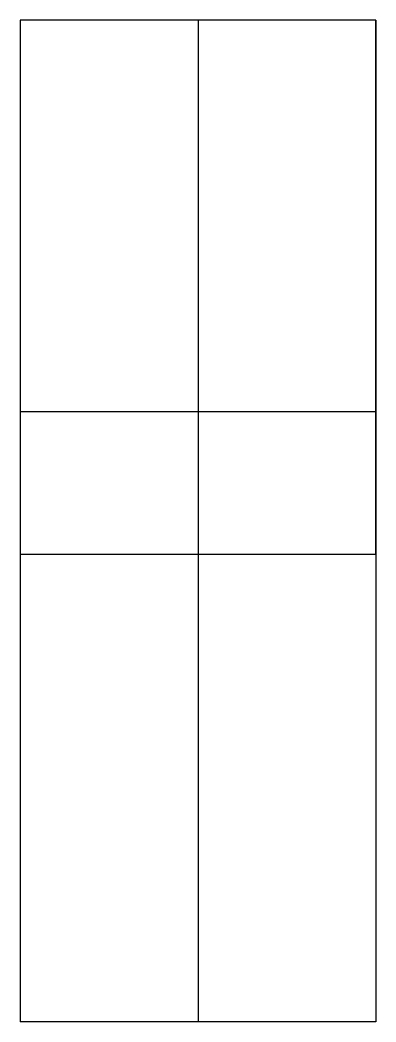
# Model space of a CAD drawing. Extents: x 0 to 5, y -6.6 to 7.5.
import ezdxf

# ---------------------------------------------------------------- set-up
doc = ezdxf.new("R2010")
doc.units = 0
doc.layers.get('0').update_dxf_attribs({"linetype": 'CONTINUOUS'})

msp = doc.modelspace()

# ---------------------------------------------------------------- linework, layer by layer
at = {"linetype": 'CONTINUOUS'}
for p, q in [((5, 7.5), (0, 7.5)), ((0, 7.5), (0, -6.57)), ((0, 7.5), (0, 0)), ((5, 7.5), (0, 7.5)), ((2.5, 7.5), (2.5, -6.57)), ((5, 7.5), (5, -6.57)), ((5, 0), (5, 7.5)), ((5, 2), (0, 2)), ((0, 0), (5, 0)), ((5, -6.57), (0, -6.57))]:
    msp.add_line(p, q, dxfattribs=at)

doc.saveas('drawing.dxf')
